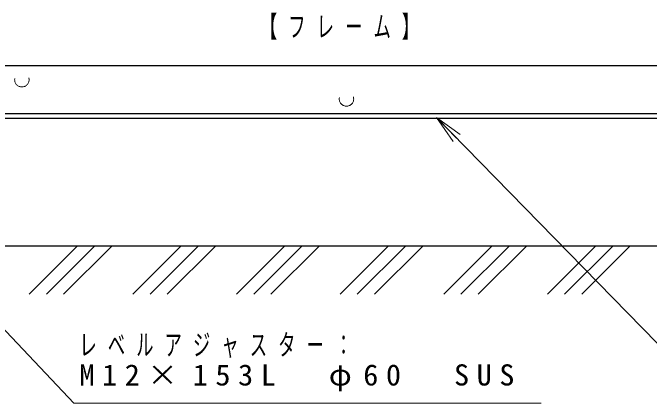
# Model space of a CAD drawing. Units: millimetres on the paper. Extents: x -385 to 0, y -594 to 267.
# Drawn here: x -132.9 to -66.7, y 108.9 to 149.6 of the extents above; entities that cross this region are included whole.
import ezdxf

# ---------------------------------------------------------------- set-up
doc = ezdxf.new("R2010")
doc.units = ezdxf.units.MM
doc.linetypes.add('USER1', pattern=[4.5, 2.5, -2])
doc.layers.add('1_10', color=7, linetype='Continuous', lineweight=25)
doc.styles.add('ＭＳ ゴシック', font='')
doc.styles.get('ＭＳ ゴシック').set_extended_font_data('MS Gothic')

msp = doc.modelspace()

# ---------------------------------------------------------------- linework, layer by layer
at = {"layer": '1_10', "color": 60}
for p, q in [((-147.746, 144.074), (-48.646, 144.074)), ((-59.196, 139.024), (-137.196, 139.024)), ((-137.196, 138.574), (-59.196, 138.574))]:
    msp.add_line(p, q, dxfattribs=at)
at = {"layer": '1_10', "lineweight": 13}
for p, q in [((-88.842, 138.661), (-86.746, 136.515)), ((-88.842, 138.661), (-86.388, 136.864)), ((-87.104, 136.166), (-88.842, 138.661)), ((-131.193, 120.254), (-126.193, 125.254)), ((-129.397, 120.254), (-124.397, 125.254)), ((-127.601, 120.254), (-122.601, 125.254)), ((-120.417, 120.254), (-115.417, 125.254)), ((-118.621, 120.254), (-113.621, 125.254)), ((-116.825, 120.254), (-111.825, 125.254)), ((-109.641, 120.254), (-104.641, 125.254)), ((-107.845, 120.254), (-102.845, 125.254)), ((-106.048, 120.254), (-101.048, 125.254)), ((-98.864, 120.254), (-93.864, 125.254)), ((-97.068, 120.254), (-92.068, 125.254)), ((-95.272, 120.254), (-90.272, 125.254)), ((-88.088, 120.254), (-83.088, 125.254)), ((-86.292, 120.254), (-81.292, 125.254)), ((-84.496, 120.254), (-79.496, 125.254)), ((-77.312, 120.254), (-72.312, 125.254)), ((-75.516, 120.254), (-70.516, 125.254)), ((-73.72, 120.254), (-68.72, 125.254))]:
    msp.add_line(p, q, dxfattribs=at)
at = {"layer": '1_10'}
msp.add_line((-29.377, 125.254), (-167.696, 125.254), dxfattribs=at)
at = {"layer": '1_10', "lineweight": 13}
for points in [[(-88.842, 138.661), (-59.799, 108.915), (-22.981, 108.915)], [(-141.851, 125.134), (-126.547, 108.915), (-77.962, 108.915)]]:
    msp.add_lwpolyline(points, dxfattribs=at)
at = {"layer": '1_10', "color": 60, "linetype": 'USER1', "lineweight": 13}
for centre in [(-131.946, 142.574), (-98.196, 140.574)]:
    msp.add_circle(centre, 0.75, dxfattribs=at)

# ---------------------------------------------------------------- texts
at = {"layer": '1_10', "char_height": 2.199, "attachment_point": 4, "style": 'ＭＳ ゴシック'}
for s, insert in [('\\T1.64;\\W0.6;【フレーム】', (-107.196, 147.984)), ('\\T1.64;\\W0.6;レベルアジャスター：', (-125.962, 114.865)), ('\\T1.5;\\W1.05;M12×153L\u3000φ60\u3000SUS', (-125.962, 111.565))]:
    msp.add_mtext(s, dxfattribs=dict(at, insert=insert))

doc.saveas('drawing.dxf')
